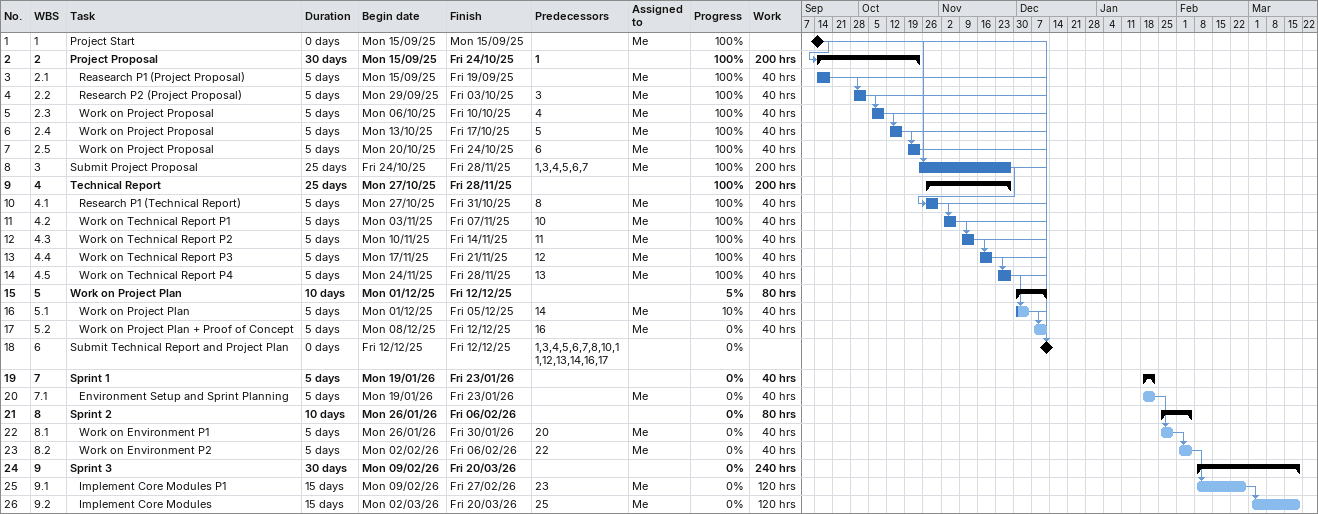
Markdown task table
| ID | WBS | Task | Duration | Start | Finish | Predecessors | Resources | % complete | Work (h) |
|---|---|---|---|---|---|---|---|---|---|
| 1 | 1 | Project Start | 0d | 2025-09-15 | 2025-09-15 |  | Me | 100 |  |
| 2 | 2 | **Project Proposal** | 30d | 2025-09-15 | 2025-10-24 | 1 |  | 100 | 200 |
| 3 | 2.1 | Reasearch P1 (Project Proposal) | 5d | 2025-09-15 | 2025-09-19 |  | Me | 100 | 40 |
| 4 | 2.2 | Research P2 (Project Proposal) | 5d | 2025-09-29 | 2025-10-03 | 3 | Me | 100 | 40 |
| 5 | 2.3 | Work on Project Proposal | 5d | 2025-10-06 | 2025-10-10 | 4 | Me | 100 | 40 |
| 6 | 2.4 | Work on Project Proposal | 5d | 2025-10-13 | 2025-10-17 | 5 | Me | 100 | 40 |
| 7 | 2.5 | Work on Project Proposal | 5d | 2025-10-20 | 2025-10-24 | 6 | Me | 100 | 40 |
| 8 | 3 | Submit Project Proposal | 25d | 2025-10-24 | 2025-11-28 | 1, 3, 4, 5, 6, 7 | Me | 100 | 200 |
| 9 | 4 | **Technical Report** | 25d | 2025-10-27 | 2025-11-28 |  |  | 100 | 200 |
| 10 | 4.1 | Research P1 (Technical Report) | 5d | 2025-10-27 | 2025-10-31 | 8 | Me | 100 | 40 |
| 11 | 4.2 | Work on Technical Report P1 | 5d | 2025-11-03 | 2025-11-07 | 10 | Me | 100 | 40 |
| 12 | 4.3 | Work on Technical Report P2 | 5d | 2025-11-10 | 2025-11-14 | 11 | Me | 100 | 40 |
| 13 | 4.4 | Work on Technical Report P3 | 5d | 2025-11-17 | 2025-11-21 | 12 | Me | 100 | 40 |
| 14 | 4.5 | Work on Technical Report P4 | 5d | 2025-11-24 | 2025-11-28 | 13 | Me | 100 | 40 |
| 15 | 5 | **Work on Project Plan** | 10d | 2025-12-01 | 2025-12-12 |  |  | 5 | 80 |
| 16 | 5.1 | Work on Project Plan | 5d | 2025-12-01 | 2025-12-05 | 14 | Me | 10 | 40 |
| 17 | 5.2 | Work on Project Plan + Proof of Concept | 5d | 2025-12-08 | 2025-12-12 | 16 | Me | 0 | 40 |
| 18 | 6 | Submit Technical Report and Project Plan | 0d | 2025-12-12 | 2025-12-12 | 1, 3, 4, 5, 6, 7, 8, 10, 11, 12, 13, 14, 16, 17 |  | 0 |  |
| 19 | 7 | **Sprint 1** | 5d | 2026-01-19 | 2026-01-23 |  |  | 0 | 40 |
| 20 | 7.1 | Environment Setup and Sprint Planning | 5d | 2026-01-19 | 2026-01-23 |  | Me | 0 | 40 |
| 21 | 8 | **Sprint 2** | 10d | 2026-01-26 | 2026-02-06 |  |  | 0 | 80 |
| 22 | 8.1 | Work on Environment P1 | 5d | 2026-01-26 | 2026-01-30 | 20 | Me | 0 | 40 |
| 23 | 8.2 | Work on Environment P2 | 5d | 2026-02-02 | 2026-02-06 | 22 | Me | 0 | 40 |
| 24 | 9 | **Sprint 3** | 30d | 2026-02-09 | 2026-03-20 |  |  | 0 | 240 |
| 25 | 9.1 | Implement Core Modules P1 | 15d | 2026-02-09 | 2026-02-27 | 23 | Me | 0 | 120 |
| 26 | 9.2 | Implement Core Modules | 15d | 2026-03-02 | 2026-03-20 | 25 | Me | 0 | 120 |
